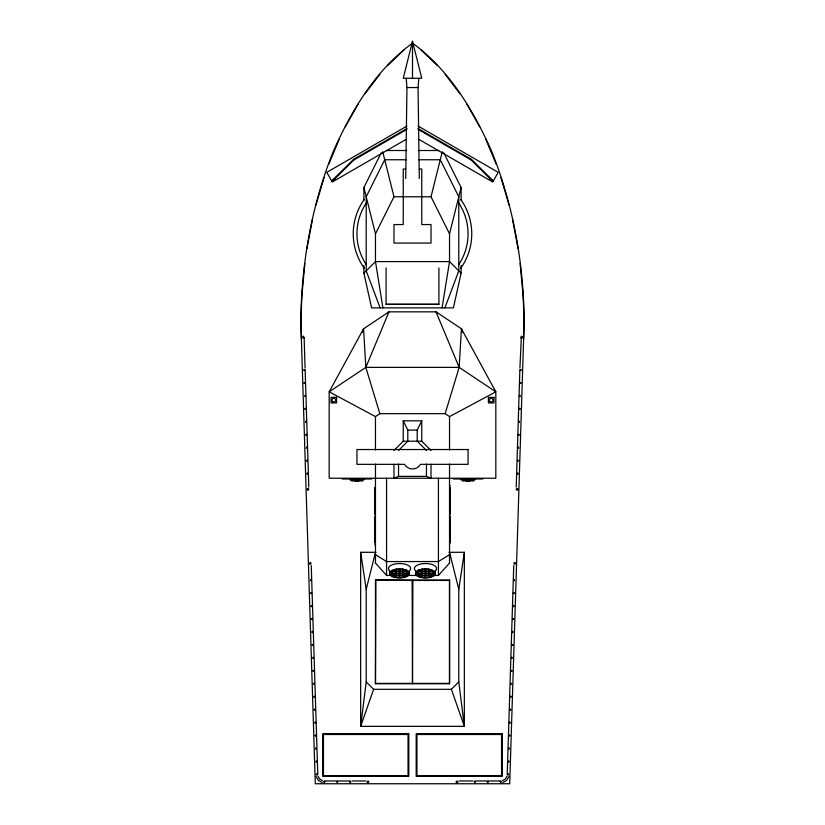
<?xml version="1.0" encoding="UTF-8"?>
<svg xmlns="http://www.w3.org/2000/svg" width="825" height="825" viewBox="0 0 825 825"><rect width="100%" height="100%" fill="white"/><g stroke="black" fill="none" stroke-linecap="round" stroke-linejoin="round"><path stroke-width="1.24" d="M405.714 178.458L406.942 87.543L406.209 78.282M507.22 774.417L513.748 565.527M516.202 487.132L519.863 370.002M519.925 368.084L521.379 336.188L522.627 336.713L522.586 338.013M375.468 449.986L375.468 416.594L379.851 413.676L445.149 413.676L459.164 367.383L461.433 328.783L436.023 311.84L388.977 311.84L363.567 328.783L329.175 391.823L329.175 478.232L495.825 478.232L495.825 391.823L461.433 328.783L462.65 332.423M390.297 572.313L390.297 571.972M416.213 572.313L416.223 571.539A9.261 4.135 0 0 1 416.285 571.271M419.286 178.458L418.058 87.543L418.791 78.282M304.879 263.423L302.084 293.618A495.794 495.794 0 0 0 301.403 339.364M376.014 552.296L360.659 552.296L366.207 589.328L366.207 681.914L360.659 726.351L464.341 726.351L464.341 552.296L448.986 552.296M458.793 681.914L451.388 689.318L464.341 726.351L458.793 681.914L458.793 589.328L464.341 552.296M304.012 337.972L303.146 336.033L302.414 338.013M442.076 307.88L449.532 261.597L449.532 233.815L461.103 187.533L443.716 152.738M306.962 248.521L312.5 219.316M461.103 265.495L461.103 273.168L453.389 307.88L371.611 307.88L363.897 273.168L363.897 265.495M304.827 370.353L304.807 369.662M304.002 382.656L304.033 383.347M305.632 396.268L305.611 395.577M304.817 408.571L304.838 409.262M305.621 434.476L305.652 435.167M306.436 460.391L306.457 461.082M310.571 592.793L310.592 593.484M311.386 618.698L311.407 619.4M312.19 644.614L312.211 645.305M313.005 670.519L313.026 671.22M313.809 696.434L313.83 697.125M314.624 722.339L314.645 723.04M412.5 41.25L403.239 78.282L421.761 78.282L412.5 41.25L412.5 78.282M449.532 233.815L431.021 196.783L442.282 151.718M366.207 589.328L375.468 552.296M367.104 781.894L368.032 780.976L368.837 781.44L368.497 782.698L367.228 782.358M315.934 205.074L324.091 177.488M520.193 369.662L520.173 370.353M520.967 383.347L520.998 382.656M519.389 395.577L519.368 396.268M520.163 409.262L520.183 408.571M519.348 435.167L519.379 434.476M518.543 461.082L518.564 460.391M514.408 593.484L514.429 592.793M513.593 619.4L513.614 618.698M512.789 645.305L512.81 644.614M511.974 671.22L511.995 670.519M511.17 697.125L511.191 696.434M510.355 723.04L510.376 722.339M509.551 748.945L509.324 747.997M508.736 774.861L508.509 773.902M362.35 332.423L363.567 328.783L365.836 367.383L379.851 413.676M366.207 681.914L373.612 689.318L360.659 726.351L360.659 552.296M444.902 307.88L458.793 270.847L458.793 196.783L440.272 159.751L418.811 159.751M328.804 164.206L339.405 138.837M506.993 776.17L505.312 779.068L502.415 780.749M508.798 776.655L506.643 780.388L502.899 782.543M375.468 416.594L329.175 391.823L365.836 367.383L388.977 311.84M426.463 450.46L417.202 441.2L417.202 430.093L421.761 420.832L403.239 420.832L403.239 441.2L393.979 450.46M363.897 200.31L363.897 187.533L381.284 152.738M382.924 307.88L375.468 261.597L375.468 233.815L393.979 196.783L382.718 151.718M345.283 126.813L358.102 104.208M492.948 181.51L471.157 159.988L471.488 159.411L418.069 128.566M365.021 93.699L379.789 74.363M406.57 573.633L406.57 575.159L408.303 573.138A9.261 4.135 0 0 0 408.777 572.086M432.496 573.633L432.496 575.159L434.228 573.138A9.261 4.135 0 0 0 434.703 572.086M432.104 575.438L438.426 575.438L449.532 563.021M303.847 369.435L303.889 370.642M304.982 383.573L304.951 382.377M305.797 409.489L305.755 408.282M306.601 435.394L306.57 434.198M307.416 461.309L307.374 460.103M307.457 488.534L307.158 489.813L307.972 490.256L308.87 489.297L307.911 488.4M310.747 564.176L311.046 562.908L310.231 562.464L309.334 563.423L309.818 564.207M311.551 593.711L311.51 592.505M312.366 619.627L312.324 618.42M313.17 645.532L313.129 644.325M313.985 671.447L313.943 670.24M314.789 697.352L314.748 696.145M315.604 723.257L315.562 722.061M315.676 747.997L315.449 748.945M316.408 749.172L316.367 747.966M316.491 773.902L316.264 774.861M317.223 775.077L317.182 773.881M387.595 65.588L403.972 49.943M363.897 273.168L375.468 261.597L449.532 261.597L461.103 273.168M398.537 450.46L407.798 441.2L407.798 430.093L403.239 420.832M412.129 580.439L412.871 580.439L412.5 683.76L412.129 580.439L375.468 580.068L449.532 580.068L449.532 683.76L375.468 683.76L375.468 580.068M449.532 683.76L449.532 580.068M375.468 683.76L375.839 580.439M323.658 781.553L324.864 781.553M336.6 781.553L337.807 781.553M349.552 781.553L350.749 781.553M457.772 782.358L456.503 782.698L456.039 781.894L456.968 780.976L457.896 781.894M474.251 781.553L475.448 781.553M487.193 781.553L488.4 781.553M500.136 781.553L501.342 781.553M406.931 128.566L353.512 159.411L331.722 180.933L335.043 179.015M332.052 181.51L353.843 159.988L406.962 129.319M521.111 370.642L521.153 369.435M520.049 382.377L520.018 383.573M520.307 396.547L519.998 395.247M519.245 408.282L519.203 409.489M519.492 422.462L519.193 421.152M518.43 434.198L518.399 435.394M518.688 448.367L518.378 447.067M517.626 460.103L517.584 461.309M515.182 564.207L515.563 562.949L514.769 562.464L513.954 562.908L514.253 564.176M514.553 580.779L514.243 579.47M513.49 592.505L513.449 593.711M512.676 618.42L512.634 619.627M511.871 644.325L511.83 645.532M511.057 670.24L511.015 671.447M510.252 696.145L510.211 697.352M509.438 722.061L509.396 723.257M508.633 747.966L508.592 749.172M507.963 761.176L509.159 761.207L508.53 762.228M507.818 773.881L507.777 775.077M449.532 554.689L438.426 561.557L386.574 561.557L375.468 554.689M406.931 126.07L326.772 172.353L332.32 181.974L405.817 139.538M406.57 574.499L403.611 574.963L403.611 573.633M432.424 574.54L429.536 574.963L429.536 573.633M449.532 449.986L449.532 416.594L495.825 391.823L459.164 367.383L365.836 367.383M431.021 464.341L431.021 478.232L426.463 476.386L398.537 476.386L393.979 478.232L393.979 464.341M305.002 395.247L304.693 396.547M305.807 421.152L305.508 422.462M306.622 447.067L306.312 448.367M307.426 472.972L306.756 473.694L307.478 474.365M310.757 579.47L310.448 580.779M311.572 605.385L310.901 606.097L311.613 606.767M312.376 631.29L311.706 632.012L312.417 632.682M313.191 657.205L312.52 657.917L313.232 658.587M313.995 683.11L313.325 683.832L314.036 684.502M314.81 709.026L314.139 709.737L314.851 710.408M315.614 734.931L314.944 735.653L315.655 736.323M324.607 782.502L323.916 782.502M337.549 782.502L336.858 782.502M350.501 782.502L349.8 782.502M475.2 782.502L474.499 782.502M488.142 782.502L487.451 782.502M501.084 782.502L500.393 782.502M517.522 474.365L518.244 473.694L517.574 472.972M517.089 488.4L516.13 489.297L517.028 490.256L517.842 489.813L517.543 488.534M513.387 606.767L514.099 606.097L513.428 605.385M512.583 632.682L513.294 632.012L512.624 631.29M511.768 658.587L512.48 657.917L511.809 657.205M510.964 684.502L511.675 683.832L511.005 683.11M510.149 710.408L510.861 709.737L510.19 709.026M509.345 736.323L510.056 735.653L509.386 734.931M402.868 575.675L402.517 575.737A9.261 4.135 0 0 1 400.146 575.943L399.908 575.943M428.794 575.675L428.433 575.737A9.261 4.135 0 0 1 426.071 575.943L425.834 575.943M406.942 87.543L418.058 87.543M386.255 150.501L406.735 150.501M418.265 150.501L438.745 150.501M406.189 159.751L384.728 159.751L366.207 196.783L366.207 270.847L380.098 307.88M405.714 169.012L403.239 169.012L403.239 224.565L393.979 224.565L393.979 243.076L431.021 243.076L431.021 224.565L421.761 224.565L421.761 169.012L419.286 169.012M393.979 196.783L431.021 196.783M386.09 304.25L438.91 304.25M407.798 430.093L417.202 430.093M403.239 441.2L421.761 441.2L431.021 450.46M342.138 478.974L371.766 478.974M453.234 478.974L482.862 478.974M349.542 479.717L364.361 479.717M460.639 479.717L475.458 479.717M356.008 481.326L357.895 481.326M467.105 481.326L468.992 481.326M449.532 485.636L450.275 485.636M374.725 544.892L375.468 544.892M393.494 569.993L395.464 569.993M403.611 569.993L406.57 569.993M418.43 569.993L421.389 569.993M429.536 569.993L431.506 569.993M390.297 571.643L391.762 571.643M407.313 571.643L408.787 571.643L408.787 572.313M416.213 571.643L417.687 571.643M433.238 571.643L434.703 571.643M408.169 573.303L407.313 573.303L407.313 571.972M434.094 573.303L433.238 573.303L433.238 571.972M375.468 563.021L386.574 575.438L392.896 575.438M406.808 575.438L418.192 575.438M412.871 580.439L449.161 580.439M375.839 683.389L412.129 683.389M412.871 683.389L449.161 683.389M373.612 689.318L451.388 689.318M324.318 780.976L350.151 780.976M352.069 780.976L365.867 780.976M459.133 780.976L472.931 780.976M474.849 780.976L500.682 780.976M425.092 575.943L424.854 575.943A9.261 4.135 0 0 1 422.483 575.737L422.132 575.675M399.166 575.943L398.929 575.943A9.261 4.135 0 0 1 396.567 575.737L396.206 575.675M316.47 762.228L315.841 761.207L317.037 761.176M420.317 575.252L418.43 574.499M394.391 575.252L392.576 574.54M322.585 780.749L319.688 779.068L318.007 776.17M322.101 782.543L318.357 780.388L316.202 776.655M418.069 126.07L498.228 172.353L492.68 181.974L419.183 139.538M418.038 129.319L471.157 159.988M489.957 179.015L493.278 180.933L471.488 159.411M445.149 413.676L449.532 416.594M417.687 571.972L417.687 573.303L416.831 573.303L416.831 573.963L418.43 575.159L418.43 573.633M391.762 571.972L391.762 573.303L390.906 573.303L390.906 573.963L392.504 575.159L392.504 573.633M421.028 49.943L437.405 65.588M445.211 74.363L459.979 93.699M466.898 104.208L479.717 126.813M353.512 159.411L353.843 159.988M485.595 138.837L496.196 164.206M436.023 311.84L459.164 367.383M500.909 177.488L509.066 205.074M363.897 187.533L375.468 233.815M449.532 552.296L458.793 589.328M512.5 219.316L518.038 248.521M520.884 337.312L520.987 337.972M520.121 263.423L522.916 293.618A495.794 495.794 0 0 1 523.597 339.364M434.703 572.313L434.703 571.972M408.787 571.643L408.777 571.539A9.261 4.135 0 0 0 408.715 571.271M304.116 337.312L305.075 368.084M305.137 370.002L308.798 487.132M311.252 565.527L317.78 774.417M473.808 478.974L473.808 480.82L468.394 480.82L468.394 478.974M472.766 478.974L472.766 480.82M470.147 478.974L470.147 480.82M469.879 478.974L469.879 480.82M467.703 478.974L467.703 480.82L462.289 480.82L462.289 478.974M466.218 478.974L466.218 480.82M465.95 478.974L465.95 480.82M463.33 478.974L463.33 480.82M461.103 187.533L461.103 200.31M450.275 487.493L450.275 514.336M450.275 516.192L450.275 543.036M449.532 464.104L449.532 563.454M438.91 267.939L438.91 304.394L386.09 304.394L386.09 267.939M438.426 478.232L438.426 575.489M432.496 570.322L432.496 571.643L429.536 571.643L429.536 570.322M432.496 571.972L432.496 573.303L429.536 573.303L429.536 571.972M431.475 574.963C431.774 576.046 428 577.139 428.794 575.293M428.794 568.662L428.794 569.993L425.834 569.993L425.834 568.662M428.794 570.322L428.794 571.643L425.834 571.643L425.834 570.322M428.794 571.972L428.794 573.303L425.834 573.303L425.834 571.972M428.794 573.633L428.794 574.963L425.834 574.963L425.834 573.633M426.463 464.042L426.463 476.386M425.834 575.293L425.463 576.613L425.092 575.293M425.092 568.662L425.092 569.993L422.132 569.993L422.132 568.662M425.092 570.322L425.092 571.643L422.132 571.643L422.132 570.322M425.092 571.972L425.092 573.303L422.132 573.303L422.132 571.972M425.092 573.633L425.092 574.963L422.132 574.963L422.132 573.633M422.132 575.293C422.926 577.139 419.141 576.046 419.451 574.963L421.389 574.963L421.389 573.633M421.761 420.832L421.761 441.2M421.389 570.322L421.389 571.643L418.43 571.643L418.43 570.322M421.389 571.972L421.389 573.303L418.43 573.303L418.43 571.972M420.441 575.293L420.441 575.953M417.151 574.293L416.697 573.138A9.261 4.135 0 0 1 416.223 572.086M406.57 570.322L406.57 571.643L403.611 571.643L403.611 570.322M406.57 571.972L406.57 573.303L403.611 573.303L403.611 571.972M405.549 574.963C405.859 576.046 402.074 577.139 402.868 575.293M402.868 568.662L402.868 569.993L399.908 569.993L399.908 568.662M402.868 570.322L402.868 571.643L399.908 571.643L399.908 570.322M402.868 571.972L402.868 573.303L399.908 573.303L399.908 571.972M402.868 573.633L402.868 574.963L399.908 574.963L399.908 573.633M399.908 575.293L399.537 576.613L399.166 575.293M399.166 568.662L399.166 569.993L396.206 569.993L396.206 568.662M399.166 570.322L399.166 571.643L396.206 571.643L396.206 570.322M399.166 571.972L399.166 573.303L396.206 573.303L396.206 571.972M399.166 573.633L399.166 574.963L396.206 574.963L396.206 573.633M398.537 464.042L398.537 476.386M396.206 575.293C397 577.139 393.226 576.046 393.525 574.963L395.464 574.963L395.464 573.633M395.464 570.322L395.464 571.643L392.504 571.643L392.504 570.322M395.464 571.972L395.464 573.303L392.504 573.303L392.504 571.972M394.525 575.293L394.525 575.953M391.225 574.293L390.772 573.138A9.261 4.135 0 0 1 390.297 572.086M386.574 478.232L386.574 575.489M375.468 464.104L375.468 563.454M374.725 487.493L374.725 514.336M374.725 516.192L374.725 543.036M362.711 478.974L362.711 480.82L357.297 480.82L357.297 478.974M361.67 478.974L361.67 480.82M359.05 478.974L359.05 480.82M358.782 478.974L358.782 480.82M356.606 478.974L356.606 480.82L351.192 480.82L351.192 478.974M355.121 478.974L355.121 480.82M354.853 478.974L354.853 480.82M352.234 478.974L352.234 480.82M458.69 202.96A55.553 55.553 0 0 1 458.69 264.681M366.31 264.681A55.553 55.553 0 0 1 366.31 202.96M460.824 199.526A59.256 59.256 0 0 1 460.824 268.104M364.176 268.104A59.256 59.256 0 0 1 364.176 199.526M415.501 570.694A11.107 4.971 0 0 1 424.731 563.537A11.107 4.971 0 0 1 435.982 570.096M435.724 570.405A11.107 4.971 0 0 1 435.084 570.982M389.018 570.096A11.107 4.971 0 0 1 400.269 563.537A11.107 4.971 0 0 1 409.499 570.694M389.916 570.982A11.107 4.971 0 0 1 389.276 570.405M524.174 321.038L509.706 783.75L315.294 783.75L300.826 321.038C301.414 262.938 311.747 204.878 333.517 150.892C351.739 110.045 375.808 69.888 412.5 43.106C449.192 69.888 473.261 110.045 491.483 150.892C513.253 204.878 523.586 262.938 524.174 321.038M336.579 397.382L331.031 397.382L331.031 402.93L336.579 402.93L336.579 397.382M493.969 397.382L488.421 397.382L488.421 402.93L493.969 402.93L493.969 397.382M468.053 449.532L356.947 449.532L356.947 464.341L404.487 464.341A9.261 9.261 0 0 0 420.513 464.341L468.053 464.341L468.053 449.532M408.798 733.755L322.699 733.755L322.699 776.346L408.798 776.346L408.798 733.755M502.301 733.755L416.202 733.755L416.202 776.346L502.301 776.346L502.301 733.755M408.055 734.498L323.441 734.498L323.441 775.603L408.055 775.603L408.055 734.498M501.559 734.498L416.945 734.498L416.945 775.603L501.559 775.603L501.559 734.498M490.267 401.754A1.856 1.856 0 0 0 493.041 400.156A1.856 1.856 0 0 0 490.267 398.547A1.856 1.856 0 0 0 490.267 401.754M332.877 401.754A1.856 1.856 0 0 0 335.662 400.156A1.856 1.856 0 0 0 332.877 398.547A1.856 1.856 0 0 0 332.877 401.754M419.904 577.18A10.003 4.476 0 0 0 435.435 573.757A10.003 4.476 0 0 0 421.039 569.456A10.003 4.476 0 0 0 419.904 577.18M420.832 577.057A9.261 4.135 0 0 0 434.723 573.468A9.261 4.135 0 0 0 420.832 569.879A9.261 4.135 0 0 0 420.832 577.057M393.979 577.18A10.003 4.476 0 0 0 409.52 573.757A10.003 4.476 0 0 0 395.113 569.456A10.003 4.476 0 0 0 393.979 577.18M394.907 577.057A9.261 4.135 0 0 0 408.798 573.468A9.261 4.135 0 0 0 394.907 569.879A9.261 4.135 0 0 0 394.907 577.057"/></g></svg>
